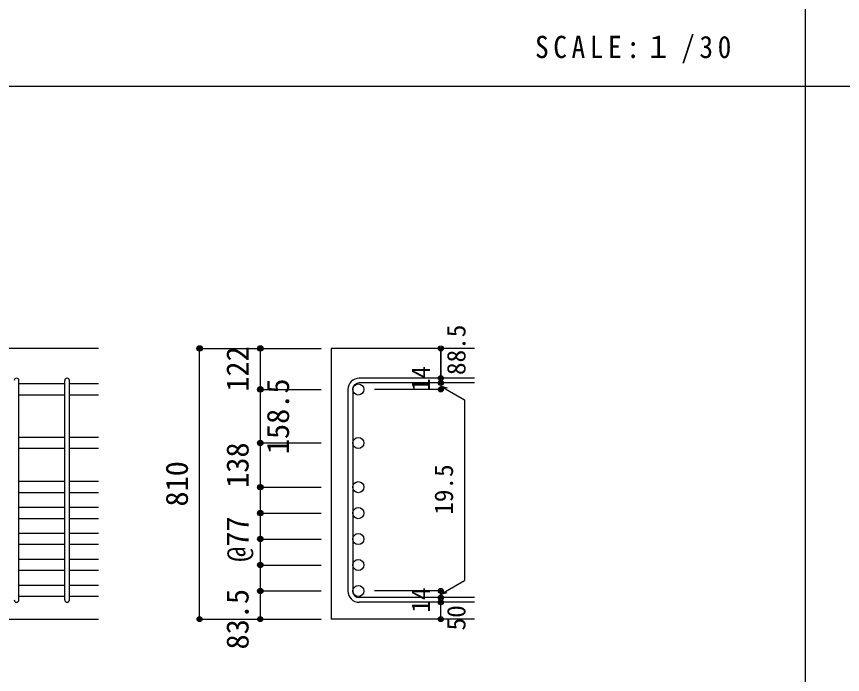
# Model space of a CAD drawing. Units: millimetres at full size, sheet at 1:30; details may follow other scales. Extents: x -5973 to 5954, y -4195 to 4201.
# Drawn here: x -3464 to -1014, y -1967 to -15 of the extents above; entities that cross this region are included whole.
import ezdxf
from ezdxf.enums import TextEntityAlignment as Align

# ---------------------------------------------------------------- set-up
doc = ezdxf.new("R2010")
doc.units = ezdxf.units.MM
doc.header["$LTSCALE"] = 30
doc.header["$PDMODE"] = 32
doc.header["$PDSIZE"] = 15
for name, color, linetype in [('0-1_躯体線', 2, 'Continuous'), ('0-5_基礎梁筋', 7, 'Continuous'), ('0-6_スタラップ筋', 7, 'Continuous'), ('0-D_寸法', 4, 'Continuous'), ('6-7_文字', 7, 'Continuous'), ('F-0_枠', 6, 'Continuous')]:
    doc.layers.add(name, color=color, linetype=linetype)
doc.styles.add('ＭＳ ゴシック', font='')
doc.styles.get('ＭＳ ゴシック').set_extended_font_data('MS Gothic')

msp = doc.modelspace()

# ---------------------------------------------------------------- linework, layer by layer
at = {"layer": '0-1_躯体線'}
for p, q in [((-3220.8, -999.89), (-4970.8, -999.89)), ((-2105.8, -999.89), (-2530.8, -999.89)), ((-2530.8, -999.89), (-2530.8, -1802.89)), ((-3620.8, -1802.89), (-3220.8, -1802.89)), ((-2105.8, -1802.89), (-2530.8, -1802.89))]:
    msp.add_line(p, q, dxfattribs=at)
at = {"layer": '0-5_基礎梁筋'}
for p, q in [((-3320.8, -1105.09), (-3456.8, -1105.09)), ((-3220.8, -1105.09), (-3306.8, -1105.09)), ((-3320.8, -1138.09), (-3456.8, -1138.09)), ((-3220.8, -1138.09), (-3306.8, -1138.09)), ((-3320.8, -1263.89), (-3456.8, -1263.89)), ((-3220.8, -1263.89), (-3306.8, -1263.89)), ((-3320.8, -1296.89), (-3456.8, -1296.89)), ((-3220.8, -1296.89), (-3306.8, -1296.89)), ((-3320.8, -1394.89), (-3456.8, -1394.89)), ((-3220.8, -1394.89), (-3306.8, -1394.89)), ((-3320.8, -1427.89), (-3456.8, -1427.89)), ((-3220.8, -1427.89), (-3306.8, -1427.89)), ((-3320.8, -1471.89), (-3456.8, -1471.89)), ((-3220.8, -1471.89), (-3306.8, -1471.89)), ((-3320.8, -1504.89), (-3456.8, -1504.89)), ((-3220.8, -1504.89), (-3306.8, -1504.89)), ((-3320.8, -1548.89), (-3456.8, -1548.89)), ((-3220.8, -1548.89), (-3306.8, -1548.89)), ((-3320.8, -1581.89), (-3456.8, -1581.89)), ((-3220.8, -1581.89), (-3306.8, -1581.89)), ((-3320.8, -1625.89), (-3456.8, -1625.89)), ((-3220.8, -1625.89), (-3306.8, -1625.89)), ((-3320.8, -1658.89), (-3456.8, -1658.89)), ((-3220.8, -1658.89), (-3306.8, -1658.89)), ((-3320.8, -1702.89), (-3456.8, -1702.89)), ((-3220.8, -1702.89), (-3306.8, -1702.89)), ((-3320.8, -1735.89), (-3456.8, -1735.89)), ((-3220.8, -1735.89), (-3306.8, -1735.89))]:
    msp.add_line(p, q, dxfattribs=at)
at = {"layer": '0-5_基礎梁筋', "color": 3}
for centre in [(-2450.3, -1121.59), (-2450.3, -1280.39), (-2450.3, -1411.39), (-2450.3, -1488.39), (-2450.3, -1565.39), (-2450.3, -1642.39), (-2450.3, -1719.39)]:
    msp.add_circle(centre, 16.5, dxfattribs=at)
at = {"layer": '0-6_スタラップ筋'}
for p, q in [((-3456.8, -1745.89), (-3456.8, -1095.09)), ((-3320.8, -1745.89), (-3320.8, -1095.09)), ((-3306.8, -1745.89), (-3306.8, -1095.09)), ((-2105.8, -1088.09), (-2447.3, -1088.09)), ((-2105.8, -1102.09), (-2447.3, -1102.09)), ((-2480.8, -1121.59), (-2480.8, -1719.39)), ((-2466.8, -1121.59), (-2466.8, -1719.39)), ((-2105.8, -1738.89), (-2447.3, -1738.89)), ((-2105.8, -1752.89), (-2447.3, -1752.89))]:
    msp.add_line(p, q, dxfattribs=at)
for centre, radius, start, end in [((-3463.8, -1095.09), 7, 0, 180), ((-3313.8, -1095.09), 7, 0, 180), ((-2447.3, -1121.59), 33.5, 90, 180), ((-2447.3, -1121.59), 19.5, 90, 180), ((-2447.3, -1719.39), 33.5, 180, 270), ((-2447.3, -1719.39), 19.5, 180, 270), ((-3463.8, -1745.89), 7, 180, 0), ((-3313.8, -1745.89), 7, 180, 0)]:
    msp.add_arc(centre, radius, start, end, dxfattribs=at)
at = {"layer": '0-D_寸法'}
for p, q in [((-2920.8, -999.89), (-2740.8, -999.89)), ((-2920.8, -999.89), (-2740.8, -999.89)), ((-2920.8, -1802.89), (-2920.8, -999.89)), ((-2740.8, -999.89), (-2560.8, -999.89)), ((-2740.8, -999.89), (-2560.8, -999.89)), ((-2205.8, -1102.09), (-2205.8, -1088.09)), ((-2205.8, -1102.09), (-2205.8, -1121.59)), ((-2740.8, -1121.59), (-2560.8, -1121.59)), ((-2740.8, -1121.59), (-2560.8, -1121.59)), ((-2205.8, -1121.59), (-2401.89, -1121.59)), ((-2205.8, -1111.84), (-2186.48, -1117.02)), ((-2205.8, -1111.84), (-2135.74, -1152.29)), ((-2135.74, -1152.29), (-2135.74, -1688.7)), ((-2740.8, -1280.39), (-2560.8, -1280.39)), ((-2740.8, -1280.39), (-2560.8, -1280.39)), ((-2740.8, -1411.39), (-2560.8, -1411.39)), ((-2740.8, -1411.39), (-2740.8, -1488.39)), ((-2740.8, -1488.39), (-2560.8, -1488.39)), ((-2740.8, -1488.39), (-2740.8, -1719.39)), ((-2740.8, -1565.39), (-2560.8, -1565.39)), ((-2740.8, -1642.39), (-2560.8, -1642.39)), ((-2205.8, -1729.14), (-2135.74, -1688.7)), ((-2740.8, -1719.39), (-2560.8, -1719.39)), ((-2740.8, -1719.39), (-2740.8, -1802.89)), ((-2205.8, -1719.39), (-2401.89, -1719.39)), ((-2205.8, -1738.89), (-2205.8, -1719.39)), ((-2205.8, -1729.14), (-2186.48, -1723.97)), ((-2205.8, -1752.89), (-2205.8, -1738.89)), ((-2205.8, -1802.89), (-2205.8, -1752.89)), ((-2920.8, -1802.89), (-2740.8, -1802.89)), ((-2740.8, -1802.89), (-2560.8, -1802.89))]:
    msp.add_line(p, q, dxfattribs=at)
for points in [[(-2740.8, -999.89), (-2740.8, -1121.59), (-2740.8, -1280.39), (-2740.8, -1411.39)], [(-2205.8, -999.89), (-2205.8, -1088.09), (-2205.8, -999.89)]]:
    msp.add_lwpolyline(points, dxfattribs=at)
for centre, radius in [((-2920.8, -999.89), 8), ((-2920.8, -999.89), 7.2), ((-2920.8, -999.89), 6.4), ((-2920.8, -999.89), 5.6), ((-2920.8, -999.89), 4.8), ((-2920.8, -999.89), 4), ((-2920.8, -999.89), 3.2), ((-2920.8, -999.89), 2.4), ((-2920.8, -999.89), 1.6), ((-2920.8, -999.89), 0.8), ((-2740.8, -999.89), 8), ((-2740.8, -999.89), 7.2), ((-2740.8, -999.89), 6.4), ((-2740.8, -999.89), 5.6), ((-2740.8, -999.89), 4.8), ((-2740.8, -999.89), 4), ((-2740.8, -999.89), 3.2), ((-2740.8, -999.89), 2.4), ((-2740.8, -999.89), 1.6), ((-2740.8, -999.89), 0.8), ((-2205.8, -999.89), 4), ((-2205.8, -999.89), 3.6), ((-2205.8, -999.89), 3.2), ((-2205.8, -999.89), 2.8), ((-2205.8, -999.89), 2.4), ((-2205.8, -999.89), 2), ((-2205.8, -999.89), 1.6), ((-2205.8, -999.89), 1.2), ((-2205.8, -999.89), 0.8), ((-2205.8, -999.89), 0.4), ((-2205.8, -1088.09), 4), ((-2205.8, -1102.09), 4), ((-2205.8, -1088.09), 3.6), ((-2205.8, -1102.09), 3.6), ((-2205.8, -1088.09), 3.2), ((-2205.8, -1102.09), 3.2), ((-2205.8, -1088.09), 2.8), ((-2205.8, -1102.09), 2.8), ((-2205.8, -1088.09), 2.4), ((-2205.8, -1102.09), 2.4), ((-2205.8, -1088.09), 2), ((-2205.8, -1102.09), 2), ((-2205.8, -1088.09), 1.6), ((-2205.8, -1102.09), 1.6), ((-2205.8, -1088.09), 1.2), ((-2205.8, -1102.09), 1.2), ((-2205.8, -1088.09), 0.8), ((-2205.8, -1102.09), 0.8), ((-2205.8, -1088.09), 0.4), ((-2205.8, -1102.09), 0.4), ((-2740.8, -1121.59), 8), ((-2740.8, -1121.59), 7.2), ((-2740.8, -1121.59), 6.4), ((-2740.8, -1121.59), 5.6), ((-2740.8, -1121.59), 4.8), ((-2740.8, -1121.59), 4), ((-2740.8, -1121.59), 3.2), ((-2740.8, -1121.59), 2.4), ((-2740.8, -1121.59), 1.6), ((-2740.8, -1121.59), 0.8), ((-2205.8, -1121.59), 4), ((-2205.8, -1121.59), 3.6), ((-2205.8, -1121.59), 3.2), ((-2205.8, -1121.59), 2.8), ((-2205.8, -1121.59), 2.4), ((-2205.8, -1121.59), 2), ((-2205.8, -1121.59), 1.6), ((-2205.8, -1121.59), 1.2), ((-2205.8, -1121.59), 0.8), ((-2205.8, -1121.59), 0.4), ((-2740.8, -1280.39), 8), ((-2740.8, -1280.39), 7.2), ((-2740.8, -1280.39), 6.4), ((-2740.8, -1280.39), 5.6), ((-2740.8, -1280.39), 4.8), ((-2740.8, -1280.39), 4), ((-2740.8, -1280.39), 3.2), ((-2740.8, -1280.39), 2.4), ((-2740.8, -1280.39), 1.6), ((-2740.8, -1280.39), 0.8), ((-2740.8, -1411.39), 8), ((-2740.8, -1411.39), 7.2), ((-2740.8, -1411.39), 6.4), ((-2740.8, -1411.39), 5.6), ((-2740.8, -1411.39), 4.8), ((-2740.8, -1411.39), 4), ((-2740.8, -1411.39), 3.2), ((-2740.8, -1411.39), 2.4), ((-2740.8, -1411.39), 1.6), ((-2740.8, -1411.39), 0.8), ((-2740.8, -1488.39), 8), ((-2740.8, -1488.39), 7.2), ((-2740.8, -1488.39), 6.4), ((-2740.8, -1488.39), 5.6), ((-2740.8, -1488.39), 4.8), ((-2740.8, -1488.39), 4), ((-2740.8, -1488.39), 3.2), ((-2740.8, -1488.39), 2.4), ((-2740.8, -1488.39), 1.6), ((-2740.8, -1488.39), 0.8), ((-2740.8, -1565.39), 8), ((-2740.8, -1565.39), 7.2), ((-2740.8, -1565.39), 6.4), ((-2740.8, -1565.39), 5.6), ((-2740.8, -1565.39), 4.8), ((-2740.8, -1565.39), 4), ((-2740.8, -1565.39), 3.2), ((-2740.8, -1565.39), 2.4), ((-2740.8, -1565.39), 1.6), ((-2740.8, -1565.39), 0.8), ((-2740.8, -1642.39), 8), ((-2740.8, -1642.39), 7.2), ((-2740.8, -1642.39), 6.4), ((-2740.8, -1642.39), 5.6), ((-2740.8, -1642.39), 4.8), ((-2740.8, -1642.39), 4), ((-2740.8, -1642.39), 3.2), ((-2740.8, -1642.39), 2.4), ((-2740.8, -1642.39), 1.6), ((-2740.8, -1642.39), 0.8), ((-2740.8, -1719.39), 8), ((-2740.8, -1719.39), 7.2), ((-2740.8, -1719.39), 6.4), ((-2740.8, -1719.39), 5.6), ((-2740.8, -1719.39), 4.8), ((-2740.8, -1719.39), 4), ((-2740.8, -1719.39), 3.2), ((-2740.8, -1719.39), 2.4), ((-2740.8, -1719.39), 1.6), ((-2740.8, -1719.39), 0.8), ((-2205.8, -1719.39), 4), ((-2205.8, -1738.89), 4), ((-2205.8, -1719.39), 3.6), ((-2205.8, -1738.89), 3.6), ((-2205.8, -1719.39), 3.2), ((-2205.8, -1738.89), 3.2), ((-2205.8, -1719.39), 2.8), ((-2205.8, -1738.89), 2.8), ((-2205.8, -1719.39), 2.4), ((-2205.8, -1738.89), 2.4), ((-2205.8, -1719.39), 2), ((-2205.8, -1738.89), 2), ((-2205.8, -1719.39), 1.6), ((-2205.8, -1738.89), 1.6), ((-2205.8, -1719.39), 1.2), ((-2205.8, -1738.89), 1.2), ((-2205.8, -1719.39), 0.8), ((-2205.8, -1738.89), 0.8), ((-2205.8, -1719.39), 0.4), ((-2205.8, -1738.89), 0.4), ((-2205.8, -1752.89), 4), ((-2205.8, -1752.89), 3.6), ((-2205.8, -1752.89), 3.2), ((-2205.8, -1752.89), 2.8), ((-2205.8, -1752.89), 2.4), ((-2205.8, -1752.89), 2), ((-2205.8, -1752.89), 1.6), ((-2205.8, -1752.89), 1.2), ((-2205.8, -1752.89), 0.8), ((-2205.8, -1752.89), 0.4), ((-2920.8, -1802.89), 7.2), ((-2920.8, -1802.89), 6.4), ((-2920.8, -1802.89), 5.6), ((-2920.8, -1802.89), 4.8), ((-2920.8, -1802.89), 4), ((-2920.8, -1802.89), 3.2), ((-2920.8, -1802.89), 2.4), ((-2920.8, -1802.89), 1.6), ((-2920.8, -1802.89), 0.8), ((-2740.8, -1802.89), 7.2), ((-2740.8, -1802.89), 6.4), ((-2740.8, -1802.89), 5.6), ((-2740.8, -1802.89), 4.8), ((-2740.8, -1802.89), 4), ((-2740.8, -1802.89), 3.2), ((-2740.8, -1802.89), 2.4), ((-2740.8, -1802.89), 1.6), ((-2740.8, -1802.89), 0.8), ((-2205.8, -1802.89), 4), ((-2205.8, -1802.89), 3.6), ((-2205.8, -1802.89), 3.2), ((-2205.8, -1802.89), 2.8), ((-2205.8, -1802.89), 2.4), ((-2205.8, -1802.89), 2), ((-2205.8, -1802.89), 1.6), ((-2205.8, -1802.89), 1.2), ((-2205.8, -1802.89), 0.8), ((-2205.8, -1802.89), 0.4)]:
    msp.add_circle(centre, radius, dxfattribs=at)
at = {"layer": '0-D_寸法', "color": 7}
for p in [(-2920.8, -999.89), (-2740.8, -999.89), (-2205.8, -999.89), (-2205.8, -1088.09), (-2205.8, -1102.09), (-2740.8, -1121.59), (-2205.8, -1121.59), (-2740.8, -1280.39), (-2740.8, -1411.39), (-2740.8, -1411.39), (-2740.8, -1488.39), (-2740.8, -1488.39), (-2740.8, -1565.39), (-2740.8, -1565.39), (-2740.8, -1642.39), (-2740.8, -1642.39), (-2740.8, -1719.39), (-2740.8, -1719.39), (-2205.8, -1719.39), (-2205.8, -1738.89), (-2205.8, -1752.89), (-2920.8, -1802.89), (-2740.8, -1802.89), (-2205.8, -1802.89)]:
    msp.add_point(p, dxfattribs=at)
at = {"layer": 'F-0_枠', "color": 2}
for p, q in [((-1124.64, 4201.15), (-1124.64, -4195.24)), ((-5972.88, -222.05), (3723.6, -222.05))]:
    msp.add_line(p, q, dxfattribs=at)

# ---------------------------------------------------------------- texts
at = {"layer": '0-D_寸法', "style": 'ＭＳ ゴシック'}
for s, height, p in [('88.5', 54.99, (-2115.8, -1078.89)), ('122', 65.98, (-2755.8, -1128.24)), ('14', 54.99, (-2221.03, -1126.76)), ('158.5', 65.98, (-2635.8, -1313.49)), ('138', 65.98, (-2755.8, -1413.39)), ('810', 65.98, (-2935.8, -1468.89)), ('19.5', 54.99, (-2152.87, -1493.3)), ('@77', 65.98, (-2755.8, -1632.89)), ('14', 54.99, (-2221.06, -1783.57)), ('83.5', 65.98, (-2755.8, -1892.89)), ('50', 54.99, (-2115.8, -1836.39))]:
    msp.add_text(s, height=height, rotation=90, dxfattribs=at).set_placement(p, align=Align.BOTTOM_LEFT)
at = {"layer": '6-7_文字', "color": 2, "insert": (-1925.98, -154.55), "char_height": 65.98, "attachment_point": 7, "style": 'ＭＳ ゴシック'}
msp.add_mtext('\\T1.34;\\W0.9;SCALE:１/30', dxfattribs=at)

doc.saveas('drawing.dxf')
